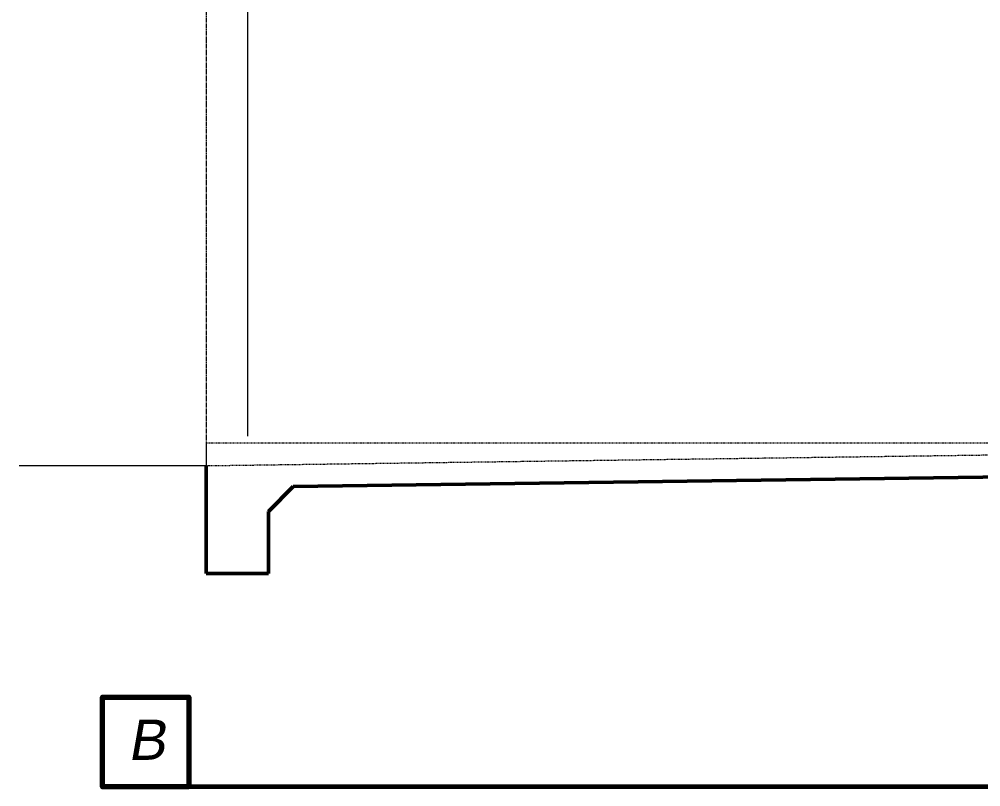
# Model space of a CAD drawing. Header units: inches. Extents: x -3905 to 10892, y 1064 to 9590.
# Drawn here: x 2648.5 to 2803.1, y 3621.7 to 3745.1 of the extents above; entities that cross this region are included whole.
import ezdxf

# ---------------------------------------------------------------- set-up
doc = ezdxf.new("R2010")
doc.units = ezdxf.units.IN
doc.header["$MEASUREMENT"] = 0
doc.linetypes.add('MYCENTER', pattern=[0.9375, 0.75, -0.0625, 0.0625, -0.0625])
doc.linetypes.add('MYHIDDEN', pattern=[0.1875, 0.125, -0.0625])
doc.layers.add('SECTIONS', color=70, linetype='Continuous', lineweight=0)
doc.styles.get("Standard").update_dxf_attribs({"font": 'arial.ttf', "oblique": 10})

msp = doc.modelspace()

# ---------------------------------------------------------------- linework, layer by layer
at = {"layer": 'SECTIONS', "linetype": 'Continuous', "lineweight": 0}
for p, q in [((2685.22449, 3766.51408), (2685.22449, 3678.07121)), ((2678.57348, 3676.96976), (2678.57348, 3673.27743)), ((2678.57348, 3673.27743), (2648.50014, 3673.27743))]:
    msp.add_line(p, q, dxfattribs=at)
at = {"layer": 'SECTIONS', "linetype": 'MYCENTER', "lineweight": 0}
msp.add_line((2678.57348, 3756.96976), (2678.57348, 3676.96976), dxfattribs=at)
at = {"layer": 'SECTIONS', "linetype": 'MYHIDDEN', "lineweight": 0}
for p, q in [((2918.57348, 3676.96976), (2678.57348, 3676.96976)), ((2910.52532, 3676.46943), (2678.57348, 3673.27743))]:
    msp.add_line(p, q, dxfattribs=at)
at = {"layer": 'SECTIONS', "lineweight": 50}
msp.add_line((2678.57348, 3673.27743), (2678.57348, 3655.96976), dxfattribs=at)
at = {"layer": 'SECTIONS', "linetype": 'Continuous', "lineweight": 50}
for p, q in [((2910.57348, 3672.96976), (2692.57348, 3669.96976)), ((2688.57348, 3665.96976), (2692.57348, 3669.96976)), ((2688.57348, 3665.96976), (2688.57348, 3655.96976)), ((2688.57348, 3655.96976), (2678.57348, 3655.96976))]:
    msp.add_line(p, q, dxfattribs=at)
at = {"layer": 'SECTIONS', "linetype": 'Continuous', "lineweight": 60}
msp.add_line((2874.34891, 3621.68808), (2675.76798, 3621.68808), dxfattribs=at)
at = {"layer": 'SECTIONS', "linetype": 'Continuous', "lineweight": 70}
msp.add_lwpolyline([(2675.76798, 3621.68808), (2661.91174, 3621.68808), (2661.91174, 3636.11047), (2675.76798, 3636.11047)], close=True, dxfattribs=at)

# ---------------------------------------------------------------- texts
at = {"layer": 'SECTIONS', "oblique": 10}
msp.add_text('B', height=6.47856, dxfattribs=at).set_placement((2665.94792, 3626.01318))

doc.saveas('drawing.dxf')
